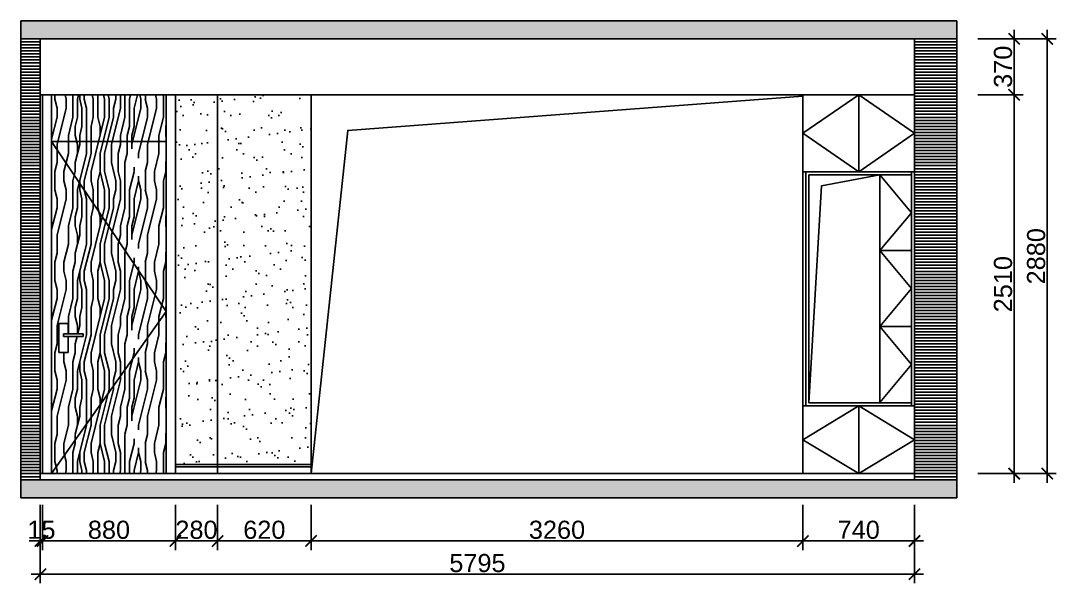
# Model space of a CAD drawing. Header units: millimetres. Extents: x 84840 to 206424, y -288515 to -124389.
# Drawn here: x 199559 to 206424, y -164186 to -160460 of the extents above; entities that cross this region are included whole.
import ezdxf

# ---------------------------------------------------------------- set-up
doc = ezdxf.new("R2010")
doc.units = ezdxf.units.MM
doc.header["$PDMODE"] = 3
for name, color, linetype in [('8', 8, 'Continuous'), ('C-造型线1(造型分割)', 4, 'Continuous'), ('HAT【填充】', 250, 'Continuous')]:
    doc.layers.add(name, color=color, linetype=linetype)
doc.layers.add('视口层', color=250, linetype='Continuous', plot=False)
doc.styles.add('Arial', font='arial.ttf')
doc.dimstyles.new('1比60', dxfattribs={"dimscale": 60, "dimtxt": 2, "dimasz": 1.25, "dimexe": 1, "dimexo": 1, "dimgap": 0.2, "dimtad": 1, "dimdec": 0, "dimrnd": 0.005, "dimzin": 0, "dimdsep": 46, "dimtxsty": 'Arial', "dimblk": 'ARCHTICK', "dimcen": 0.125, "dimdle": 1, "dimclrd": 44, "dimclre": 44, "dimclrt": 50, "dimadec": 0, "dimazin": 0, "dimtfac": 1, "dimtdec": 0, "dimtix": 1, "dimtmove": 2, "dimatfit": 3, "dimldrblk": 'DOT', "dimfxl": 4, "dimfxlon": 1, "dimtvp": 1, "dimtolj": 1, "dimtzin": 0, "dimarcsym": 0})

# ---------------------------------------------------------------- blocks, each defined once
blk = doc.blocks.new('_ArchTick')
at = {"color": 0, "linetype": 'ByBlock', "const_width": 0.15}
blk.add_lwpolyline([(-0.5, -0.5), (0.5, 0.5)], dxfattribs=at)
blk = doc.blocks.new('*D102')
at = {"color": 44, "lineweight": -2}
for p, q in [((206144.5, -160520), (206144.5, -161010)), ((205904.5, -160580), (206204.5, -160580)), ((205904.5, -160950), (206204.5, -160950))]:
    blk.add_line(p, q, dxfattribs=at)
at = {"layer": 'Defpoints', "color": 0}
for p in [(205484.3, -160580), (205484.3, -160950), (206144.5, -160950)]:
    blk.add_point(p, dxfattribs=at)
at = {"color": 44, "lineweight": -2, "xscale": 75, "yscale": 75, "zscale": 75}
for p, rotation in [((206144.5, -160580), 90), ((206144.5, -160950), 270)]:
    blk.add_blockref('_ArchTick', p, dxfattribs=dict(at, rotation=rotation))
at = {"color": 50, "insert": (206071.2, -160765), "char_height": 120, "attachment_point": 5, "rotation": 90, "style": 'Arial'}
blk.add_mtext('\\A1;370', dxfattribs=at)
blk = doc.blocks.new('_Dot')
at = {"color": 0, "linetype": 'ByBlock', "lineweight": -2}
blk.add_line((-0.5, 0), (-1, 0), dxfattribs=at)
at = {"color": 0, "linetype": 'ByBlock', "const_width": 0.5}
blk.add_lwpolyline([(-0.25, 0, 1), (0.25, 0, 1)], format="xyb", close=True, dxfattribs=at)
blk = doc.blocks.new('*D103')
at = {"color": 44, "lineweight": -2}
for p, q in [((206144.5, -160890), (206144.5, -163520)), ((205904.5, -160950), (206204.5, -160950)), ((205904.5, -163460), (206204.5, -163460))]:
    blk.add_line(p, q, dxfattribs=at)
at = {"layer": 'Defpoints', "color": 0}
for p in [(205484.3, -160950), (205484.3, -163460), (206144.5, -163460)]:
    blk.add_point(p, dxfattribs=at)
at = {"color": 44, "lineweight": -2, "xscale": 75, "yscale": 75, "zscale": 75}
for p, rotation in [((206144.5, -160950), 90), ((206144.5, -163460), 270)]:
    blk.add_blockref('_ArchTick', p, dxfattribs=dict(at, rotation=rotation))
at = {"color": 50, "insert": (206071.2, -162205), "char_height": 120, "attachment_point": 5, "rotation": 90, "style": 'Arial'}
blk.add_mtext('\\A1;2510', dxfattribs=at)
blk = doc.blocks.new('*D104')
at = {"color": 44, "lineweight": -2}
for p, q in [((206363.8, -163520), (206363.8, -160520)), ((206204.5, -160580), (206423.8, -160580)), ((206204.5, -163460), (206423.8, -163460))]:
    blk.add_line(p, q, dxfattribs=at)
at = {"layer": 'Defpoints', "color": 0}
for p in [(206144.5, -160580), (206363.8, -160580), (206144.5, -163460)]:
    blk.add_point(p, dxfattribs=at)
at = {"color": 44, "lineweight": -2, "xscale": 75, "yscale": 75, "zscale": 75}
for p, rotation in [((206363.8, -160580), 90), ((206363.8, -163460), 270)]:
    blk.add_blockref('_ArchTick', p, dxfattribs=dict(at, rotation=rotation))
at = {"color": 50, "insert": (206290.6, -162020), "char_height": 120, "attachment_point": 5, "rotation": 90, "style": 'Arial'}
blk.add_mtext('\\A1;2880', dxfattribs=at)
blk = doc.blocks.new('*D124')
at = {"color": 44, "lineweight": -2}
for p, q in [((199689.3, -163665.8), (199689.3, -163965.8)), ((199704.3, -163665.8), (199704.3, -163965.8)), ((199689.3, -163905.8), (199614.3, -163905.8)), ((199689.3, -163905.8), (199704.3, -163905.8)), ((199704.3, -163905.8), (199779.3, -163905.8))]:
    blk.add_line(p, q, dxfattribs=at)
at = {"layer": 'Defpoints', "color": 0}
for p in [(199689.3, -163460), (199704.3, -163460), (199704.3, -163905.8)]:
    blk.add_point(p, dxfattribs=at)
at = {"color": 44, "lineweight": -2, "xscale": 75, "yscale": 75, "zscale": 75}
blk.add_blockref('_ArchTick', (199689.3, -163905.8), dxfattribs=at)
at = {"color": 44, "lineweight": -2, "xscale": 75, "yscale": 75, "zscale": 75, "rotation": 180}
blk.add_blockref('_ArchTick', (199704.3, -163905.8), dxfattribs=at)
at = {"color": 50, "insert": (199696.8, -163832.5), "char_height": 120, "attachment_point": 5, "style": 'Arial'}
blk.add_mtext('\\A1;15', dxfattribs=at)
blk = doc.blocks.new('*D125')
at = {"color": 44, "lineweight": -2}
for p, q in [((199704.3, -163665.8), (199704.3, -163965.8)), ((200584.3, -163665.8), (200584.3, -163965.8)), ((199644.3, -163905.8), (200644.3, -163905.8))]:
    blk.add_line(p, q, dxfattribs=at)
at = {"layer": 'Defpoints', "color": 0}
for p in [(199704.3, -163460), (200584.3, -163460), (200584.3, -163905.8)]:
    blk.add_point(p, dxfattribs=at)
at = {"color": 44, "lineweight": -2, "xscale": 75, "yscale": 75, "zscale": 75, "rotation": 180}
blk.add_blockref('_ArchTick', (199704.3, -163905.8), dxfattribs=at)
at = {"color": 44, "lineweight": -2, "xscale": 75, "yscale": 75, "zscale": 75}
blk.add_blockref('_ArchTick', (200584.3, -163905.8), dxfattribs=at)
at = {"color": 50, "insert": (200144.3, -163832.5), "char_height": 120, "attachment_point": 5, "style": 'Arial'}
blk.add_mtext('\\A1;880', dxfattribs=at)
blk = doc.blocks.new('*D126')
at = {"color": 44, "lineweight": -2}
for p, q in [((200584.3, -163665.8), (200584.3, -163965.8)), ((200864.3, -163665.8), (200864.3, -163965.8)), ((200584.3, -163905.8), (200509.3, -163905.8)), ((200584.3, -163905.8), (200864.3, -163905.8)), ((200864.3, -163905.8), (200939.3, -163905.8))]:
    blk.add_line(p, q, dxfattribs=at)
at = {"layer": 'Defpoints', "color": 0}
for p in [(200584.3, -163460), (200864.3, -163460), (200864.3, -163905.8)]:
    blk.add_point(p, dxfattribs=at)
at = {"color": 44, "lineweight": -2, "xscale": 75, "yscale": 75, "zscale": 75}
blk.add_blockref('_ArchTick', (200584.3, -163905.8), dxfattribs=at)
at = {"color": 44, "lineweight": -2, "xscale": 75, "yscale": 75, "zscale": 75, "rotation": 180}
blk.add_blockref('_ArchTick', (200864.3, -163905.8), dxfattribs=at)
at = {"color": 50, "insert": (200724.3, -163832.5), "char_height": 120, "attachment_point": 5, "style": 'Arial'}
blk.add_mtext('\\A1;280', dxfattribs=at)
blk = doc.blocks.new('*D127')
at = {"color": 44, "lineweight": -2}
for p, q in [((200864.3, -163665.8), (200864.3, -163965.8)), ((201484.3, -163665.8), (201484.3, -163965.8)), ((200804.3, -163905.8), (201544.3, -163905.8))]:
    blk.add_line(p, q, dxfattribs=at)
at = {"layer": 'Defpoints', "color": 0}
for p in [(200864.3, -163460), (201484.3, -163460), (201484.3, -163905.8)]:
    blk.add_point(p, dxfattribs=at)
at = {"color": 44, "lineweight": -2, "xscale": 75, "yscale": 75, "zscale": 75, "rotation": 180}
blk.add_blockref('_ArchTick', (200864.3, -163905.8), dxfattribs=at)
at = {"color": 44, "lineweight": -2, "xscale": 75, "yscale": 75, "zscale": 75}
blk.add_blockref('_ArchTick', (201484.3, -163905.8), dxfattribs=at)
at = {"color": 50, "insert": (201174.3, -163832.5), "char_height": 120, "attachment_point": 5, "style": 'Arial'}
blk.add_mtext('\\A1;620', dxfattribs=at)
blk = doc.blocks.new('*D128')
at = {"color": 44, "lineweight": -2}
for p, q in [((201484.3, -163665.8), (201484.3, -163965.8)), ((204744.3, -163665.8), (204744.3, -163965.8)), ((201424.3, -163905.8), (204804.3, -163905.8))]:
    blk.add_line(p, q, dxfattribs=at)
at = {"layer": 'Defpoints', "color": 0}
for p in [(201484.3, -163460), (204744.3, -163460), (204744.3, -163905.8)]:
    blk.add_point(p, dxfattribs=at)
at = {"color": 44, "lineweight": -2, "xscale": 75, "yscale": 75, "zscale": 75, "rotation": 180}
blk.add_blockref('_ArchTick', (201484.3, -163905.8), dxfattribs=at)
at = {"color": 44, "lineweight": -2, "xscale": 75, "yscale": 75, "zscale": 75}
blk.add_blockref('_ArchTick', (204744.3, -163905.8), dxfattribs=at)
at = {"color": 50, "insert": (203114.3, -163832.5), "char_height": 120, "attachment_point": 5, "style": 'Arial'}
blk.add_mtext('\\A1;3260', dxfattribs=at)
blk = doc.blocks.new('*D129')
at = {"color": 44, "lineweight": -2}
for p, q in [((204744.3, -163665.8), (204744.3, -163965.8)), ((205484.3, -163665.8), (205484.3, -163965.8)), ((204684.3, -163905.8), (205544.3, -163905.8))]:
    blk.add_line(p, q, dxfattribs=at)
at = {"layer": 'Defpoints', "color": 0}
for p in [(204744.3, -163460), (205484.3, -163460), (205484.3, -163905.8)]:
    blk.add_point(p, dxfattribs=at)
at = {"color": 44, "lineweight": -2, "xscale": 75, "yscale": 75, "zscale": 75, "rotation": 180}
blk.add_blockref('_ArchTick', (204744.3, -163905.8), dxfattribs=at)
at = {"color": 44, "lineweight": -2, "xscale": 75, "yscale": 75, "zscale": 75}
blk.add_blockref('_ArchTick', (205484.3, -163905.8), dxfattribs=at)
at = {"color": 50, "insert": (205114.3, -163832.5), "char_height": 120, "attachment_point": 5, "style": 'Arial'}
blk.add_mtext('\\A1;740', dxfattribs=at)
blk = doc.blocks.new('*D130')
at = {"color": 44, "lineweight": -2}
for p, q in [((199689.3, -163965.8), (199689.3, -164186.1)), ((205484.3, -163965.8), (205484.3, -164186.1)), ((205544.3, -164126.1), (199629.3, -164126.1))]:
    blk.add_line(p, q, dxfattribs=at)
at = {"layer": 'Defpoints', "color": 0}
for p in [(199689.3, -163905.8), (205484.3, -163905.8), (199689.3, -164126.1)]:
    blk.add_point(p, dxfattribs=at)
at = {"color": 44, "lineweight": -2, "xscale": 75, "yscale": 75, "zscale": 75, "rotation": 180}
blk.add_blockref('_ArchTick', (199689.3, -164126.1), dxfattribs=at)
at = {"color": 44, "lineweight": -2, "xscale": 75, "yscale": 75, "zscale": 75}
blk.add_blockref('_ArchTick', (205484.3, -164126.1), dxfattribs=at)
at = {"color": 50, "insert": (202586.8, -164052.8), "char_height": 120, "attachment_point": 5, "style": 'Arial'}
blk.add_mtext('\\A1;5795', dxfattribs=at)
blk = doc.blocks.new('m06')
h = blk.add_hatch()
h.set_pattern_fill('FB木纹中SC300', color=250, scale=150, angle=90, style=0, pattern_type=2)
h.set_pattern_definition([(90, (0, 0), (-600, 4e-14), [120, -180, 60, -240]), (90, (-15, 420), (-600, 4e-14), [120, -480]), (90, (-45, 360), (-600, 4e-14), [60, -540]), (90, (-60, 30), (-600, 4e-14), [30, -420, 30, -120]), (90, (-90, 240), (-600, 4e-14), [120, -180, 30, -270]), (90, (-105, 90), (-600, 4e-14), [90, -510]), (90, (-120, 240), (-600, 4e-14), [180, -420]), (90, (-135, 60), (-600, 4e-14), [120, -480]), (90, (-150, 300), (-600, 4e-14), [300, -300]), (90, (-180, 120), (-600, 4e-14), [60, -180, 120, -240]), (90, (-195, 540), (-600, 4e-14), [120, -480]), (90, (-210, 420), (-600, 4e-14), [60, -540]), (90, (-225, 300), (-600, 4e-14), [60, -540]), (90, (-240, 1e-14), (-600, 4e-14), [120, -480]), (90, (-255, 300), (-600, 4e-14), [120, -480]), (90, (-285, 300), (-600, 4e-14), [120, -120, 120, -240]), (90, (-315, 180), (-600, 4e-14), [60, -300, 120, -120]), (90, (-330, 300), (-600, 4e-14), [180, -420]), (90, (-360, 300), (-600, 4e-14), [120, -480]), (90, (-375, 60), (-600, 4e-14), [180, -240, 60, -120]), (90, (-405, 60), (-600, 4e-14), [300, -300]), (90, (-420, 420), (-600, 4e-14), [60, -540]), (90, (-435, 240), (-600, 4e-14), [120, -480]), (90, (-450, 120), (-600, 4e-14), [60, -240, 60, -240]), (90, (-465, 60), (-600, 4e-14), [60, -180, 120, -240]), (90, (-480, 180), (-600, 4e-14), [60, -300, 60, -180]), (90, (-495, 300), (-600, 4e-14), [180, -420]), (90, (-525, 60), (-600, 4e-14), [120, -480]), (90, (-540, 360), (-600, 4e-14), [60, -540]), (90, (-555, 480), (-600, 4e-14), [60, -540]), (104.036243, (-45, 420), (2e-08, 600), [61.8, -2412.0633]), (104.036243, (-180, 480), (2e-08, 600), [61.8, -2412.0633]), (104.036243, (-540, 420), (2e-08, 600), [61.8, -2412.0633]), (104.036243, (-315, 240), (2e-08, 600), [61.8, -2412.0633]), (104.036243, (-405, 360), (2e-08, 600), [61.8, -2412.0633]), (104.036243, (-360, 420), (2e-08, 600), [61.8, -2412.0633]), (104.036243, (-465, 120), (2e-08, 600), [61.8, -2412.0633]), (104.036243, (-435, 360), (2e-08, 600), [61.8, -2412.0633]), (104.036243, (-210, 480), (2e-08, 600), [123.6, -2350.2633]), (104.036243, (-255, 420), (2e-08, 600), [123.6, -2350.2633]), (104.036243, (-285, 420), (2e-08, 600), [123.6, -2350.2633]), (255.963757, (-90, 240), (2e-08, -600), [61.8, -123.6, 61.8, -2226.6633]), (255.963757, (-180, 120), (2e-08, -600), [61.8, -2412.0633]), (255.963757, (-450, 120), (2e-08, -600), [123.6, -2350.2633]), (284.036243, (-15, 420), (-2e-08, -600), [61.8, -2412.0633]), (75.963757, (-15, 540), (-2e-08, 600), [61.8, -2412.0633]), (75.963757, (-225, 360), (-2e-08, 600), [61.8, -2412.0633]), (75.963757, (-330, 480), (-2e-08, 600), [61.8, -2412.0633]), (75.963757, (-375, 240), (-2e-08, 600), [61.8, -2412.0633]), (75.963757, (-450, 180), (-2e-08, 600), [61.8, -2412.0633]), (75.963757, (-480, 240), (-2e-08, 600), [61.8, -2412.0633]), (75.963757, (-375, 240), (-2e-08, 600), [61.8, -2412.0633]), (75.963757, (-465, 420), (-2e-08, 600), [247.2, -2226.6633]), (75.963757, (-60, 60), (-2e-08, 600), [247.2, -2226.6633]), (75.963757, (-105, 120), (-2e-08, 600), [247.2, -2226.6633]), (75.963757, (-135, 180), (-2e-08, 600), [61.8, -123.6, 123.6, -2164.8633]), (75.963757, (-180, 180), (-2e-08, 600), [123.6, -123.6, 123.6, -2103.0633]), (75.963757, (-240, 120), (-2e-08, 600), [247.2, -2226.6633]), (75.963757, (-285, 60), (-2e-08, 600), [247.2, -2226.6633]), (75.963757, (-315, 60), (-2e-08, 600), [247.2, -2226.6633]), (75.963757, (-495, 480), (-2e-08, 600), [61.8, -2412.0633]), (75.96377, (-555, 540), (-0.000115, 600), [123.6, -2350.2633]), (75.96377, (-525, 180), (-0.000115, 600), [123.6, -2350.2633]), (75.96376, (7e-15, 120), (-1e-05, 600), [247.2, -2226.6633]), (75.96376, (-420, 480), (-1e-05, 600), [185.4, -2288.4633]), (75.96376, (-375, 540), (-1e-05, 600), [370.8, -2103.0633])])
h.paths.add_polyline_path([(168349.9, -179779), (168349.9, -179761.6), (168449.3, -179761.6), (168449.3, -179779)])
h.paths.add_polyline_path([(168320.4, -179761.6), (168320.4, -179779), (168349.9, -179779), (168349.9, -179889.7), (168288.7, -179889.7), (168288.7, -179693.1), (168349.9, -179693.1), (168349.9, -179761.6)])
h.paths.add_polyline_path([(168240.8, -178178.5), (168240.8, -180688.5), (169000.8, -180688.5), (169000.8, -178178.5)])
h.paths.add_polyline_path([(168349.9, -179779), (168320.4, -179779), (168320.4, -179761.6), (168349.9, -179761.6)])
at = {"color": 4}
for p, q in [((168180.8, -178178.5), (168180.8, -180688.5)), ((168180.8, -178178.5), (168215.8, -178178.5)), ((168240.8, -178178.5), (168240.8, -180688.5)), ((169000.8, -178178.5), (169000.8, -180688.5)), ((169060.8, -180688.5), (169060.8, -178178.5)), ((169060.8, -178188.5), (169060.8, -180688.5))]:
    blk.add_line(p, q, dxfattribs=at)
at = {"layer": '8'}
for p, q in [((168240.8, -178488.5), (169000.8, -179613.5)), ((169000.8, -179613.5), (168240.8, -180688.5))]:
    blk.add_line(p, q, dxfattribs=at)
at = {"layer": 'C-造型线1(造型分割)'}
for p, q in [((168215.8, -178178.5), (169060.8, -178178.5)), ((169000.8, -178223.5), (169000.8, -180688.5)), ((168240.8, -180688.5), (168240.8, -178488.5)), ((168240.8, -178488.5), (169000.8, -178488.5))]:
    blk.add_line(p, q, dxfattribs=at)
at = {"layer": 'C-造型线1(造型分割)', "color": 252}
for p, q in [((168349.9, -179693.1), (168288.7, -179693.1)), ((168288.7, -179693.1), (168288.7, -179886)), ((168349.9, -179761.6), (168349.9, -179693.1)), ((168349.9, -179886), (168349.9, -179777.4)), ((168288.7, -179886), (168349.9, -179886))]:
    blk.add_line(p, q, dxfattribs=at)
blk.add_lwpolyline([(168320.4, -179761.6), (168449.3, -179761.6), (168449.3, -179779), (168320.4, -179779)], close=True, dxfattribs=at)

msp = doc.modelspace()

# ---------------------------------------------------------------- hatches: boundary and pattern name
h = msp.add_hatch(color=8)
h.paths.add_polyline_path([(205764.3, -160580), (205764.3, -160460), (199559.3, -160460), (199559.3, -160580)])
h.paths.add_polyline_path([(205764.3, -163620), (205764.3, -163500), (199559.3, -163500), (199559.3, -163620)])
h = msp.add_hatch()
h.set_pattern_fill('AR-SAND', color=250, scale=4, style=0)
h.set_pattern_definition([(37.5, (17074.81, 0), (-6.40013, 195.7653), [0, -154.432, 0, -172.72, 0, -165.1]), (7.5, (17074.8, 0), (179.8093, 286.73004), [0, -83.312, 0, -139.192, 0, -53.34]), (327.5, (16949.84, 0), (316.39695, 0.57487), [0, -50.8, 0, -182.88, 0, -238.76]), (317.5, (16949.84, 0), (305.42258, 89.17173), [0, -25.4, 0, -119.888, 0, -137.16])])
h.paths.add_polyline_path([(201484.3, -160950), (200864.3, -160950), (200864.3, -163400), (201484.3, -163400)])
h.paths.add_polyline_path([(200864.3, -160950), (200584.3, -160950), (200584.3, -163400), (200864.3, -163400)])
at = {"layer": 'HAT【填充】'}
h = msp.add_hatch(dxfattribs=at)
h.set_pattern_fill('_USER', color=256, scale=20, style=0, pattern_type=0)
h.set_pattern_definition([(0, (28185.143, 0), (0, 20), [])])
h.paths.add_polyline_path([(199689.3, -160580), (199559.3, -160580), (199559.3, -163500), (199689.3, -163500)])
h = msp.add_hatch(dxfattribs=at)
h.set_pattern_fill('_USER', color=256, scale=20, style=0, pattern_type=0)
h.set_pattern_definition([(0, (38163.774, 0), (0, 20), [])])
h.paths.add_polyline_path([(205764.3, -160580), (205484.3, -160580), (205484.3, -163500), (205764.3, -163500)])

# ---------------------------------------------------------------- linework, layer by layer
for p, q in [((199559.3, -160460), (205764.3, -160460)), ((199559.3, -163620), (199559.3, -160460)), ((205764.3, -163620), (205764.3, -160460)), ((199559.3, -160580), (205764.3, -160580)), ((199689.3, -163500), (199689.3, -160580)), ((205484.3, -163500), (205484.3, -160580)), ((199559.3, -163500), (205764.3, -163500)), ((199559.3, -163620), (205764.3, -163620))]:
    msp.add_line(p, q)
at = {"color": 4}
for p, q in [((199689.3, -160950), (205484.3, -160950)), ((200584.3, -163460), (200584.3, -160950)), ((200864.3, -163460), (200864.3, -160950)), ((201484.3, -163460), (201484.3, -160950)), ((201484.3, -163460), (201484.3, -160950)), ((204744.3, -163460), (204744.3, -160950)), ((205114.3, -161460), (205114.3, -160950)), ((205484.3, -163460), (205484.3, -160950)), ((205484.3, -161460), (204744.3, -161460)), ((204764.3, -163010), (204764.3, -161460)), ((204784.3, -161480), (205464.3, -161480)), ((204784.3, -162990), (204784.3, -161480)), ((205254.3, -161480), (205254.3, -161983)), ((205464.3, -161460), (205464.3, -163010)), ((205254.3, -161983), (205464.3, -161983)), ((205254.3, -161983), (205254.3, -162486)), ((205254.3, -162486), (205464.3, -162486)), ((205254.3, -162486), (205254.3, -162989)), ((204744.3, -163010), (205484.3, -163010)), ((205464.3, -162990), (204784.3, -162990)), ((205114.3, -163010), (205114.3, -163460)), ((200864.3, -163400), (200584.3, -163400)), ((201484.3, -163400), (200864.3, -163400)), ((204744.3, -163460), (205484.3, -163460))]:
    msp.add_line(p, q, dxfattribs=at)
at = {"color": 8}
for p, q in [((200864.3, -163415), (200584.3, -163415)), ((201484.3, -163415), (200864.3, -163415))]:
    msp.add_line(p, q, dxfattribs=at)
at = {"color": 250}
msp.add_line((199689.3, -163460), (205484.3, -163460), dxfattribs=at)
at = {"layer": '8'}
for points in [[(204744.3, -160960), (201727.6, -161187), (201484.3, -163460)], [(205114.3, -160950), (204744.3, -161205), (205114.3, -161460)], [(205114.3, -160950), (205484.3, -161205), (205114.3, -161460)], [(205254.3, -161480), (204867, -161554.7), (204784.3, -162990)], [(205254.3, -161480), (205464.3, -161731.5), (205254.3, -161983)], [(205254.3, -161983), (205464.3, -162234.5), (205254.3, -162486)], [(205254.3, -162486), (205464.3, -162737.5), (205254.3, -162989)], [(205114.3, -163010), (204744.3, -163235), (205114.3, -163460)], [(205114.3, -163010), (205484.3, -163235), (205114.3, -163460)]]:
    msp.add_lwpolyline(points, dxfattribs=at)

# ---------------------------------------------------------------- block references
at = {"layer": '视口层'}
msp.add_blockref('m06', (31523.5, 17228.5), dxfattribs=at)

# ---------------------------------------------------------------- dimensions: what is measured, and where the dimension line sits
at = {"color": 4}
for base, p1, p2, picture, middle in [((206144.5, -160950), (205484.3, -160580), (205484.3, -160950), '*D102', (206071.2, -160765)), ((206363.8, -160580), (206144.5, -163460), (206144.5, -160580), '*D104', (206290.6, -162020)), ((206144.5, -163460), (205484.3, -160950), (205484.3, -163460), '*D103', (206071.2, -162205))]:
    dim = msp.add_linear_dim(base=base, p1=p1, p2=p2, angle=90, dimstyle='1比60', override={"dimzin": 8}, dxfattribs=at)
    dim.commit()
    dim.dimension.update_dxf_attribs({"geometry": picture, "text_midpoint": middle})
for base, p1, p2, picture, middle in [((199704.3, -163905.8), (199689.3, -163460), (199704.3, -163460), '*D124', (199696.8, -163832.5)), ((200584.3, -163905.8), (199704.3, -163460), (200584.3, -163460), '*D125', (200144.3, -163832.5)), ((200864.3, -163905.8), (200584.3, -163460), (200864.3, -163460), '*D126', (200724.3, -163832.5)), ((201484.3, -163905.8), (200864.3, -163460), (201484.3, -163460), '*D127', (201174.3, -163832.5)), ((204744.3, -163905.8), (201484.3, -163460), (204744.3, -163460), '*D128', (203114.3, -163832.5)), ((205484.3, -163905.8), (204744.3, -163460), (205484.3, -163460), '*D129', (205114.3, -163832.5)), ((199689.3, -164126.1), (205484.3, -163905.8), (199689.3, -163905.8), '*D130', (202586.8, -164052.8))]:
    dim = msp.add_linear_dim(base=base, p1=p1, p2=p2, dimstyle='1比60', override={"dimzin": 8}, dxfattribs=at)
    dim.commit()
    dim.dimension.update_dxf_attribs({"geometry": picture, "text_midpoint": middle})

doc.saveas('drawing.dxf')
